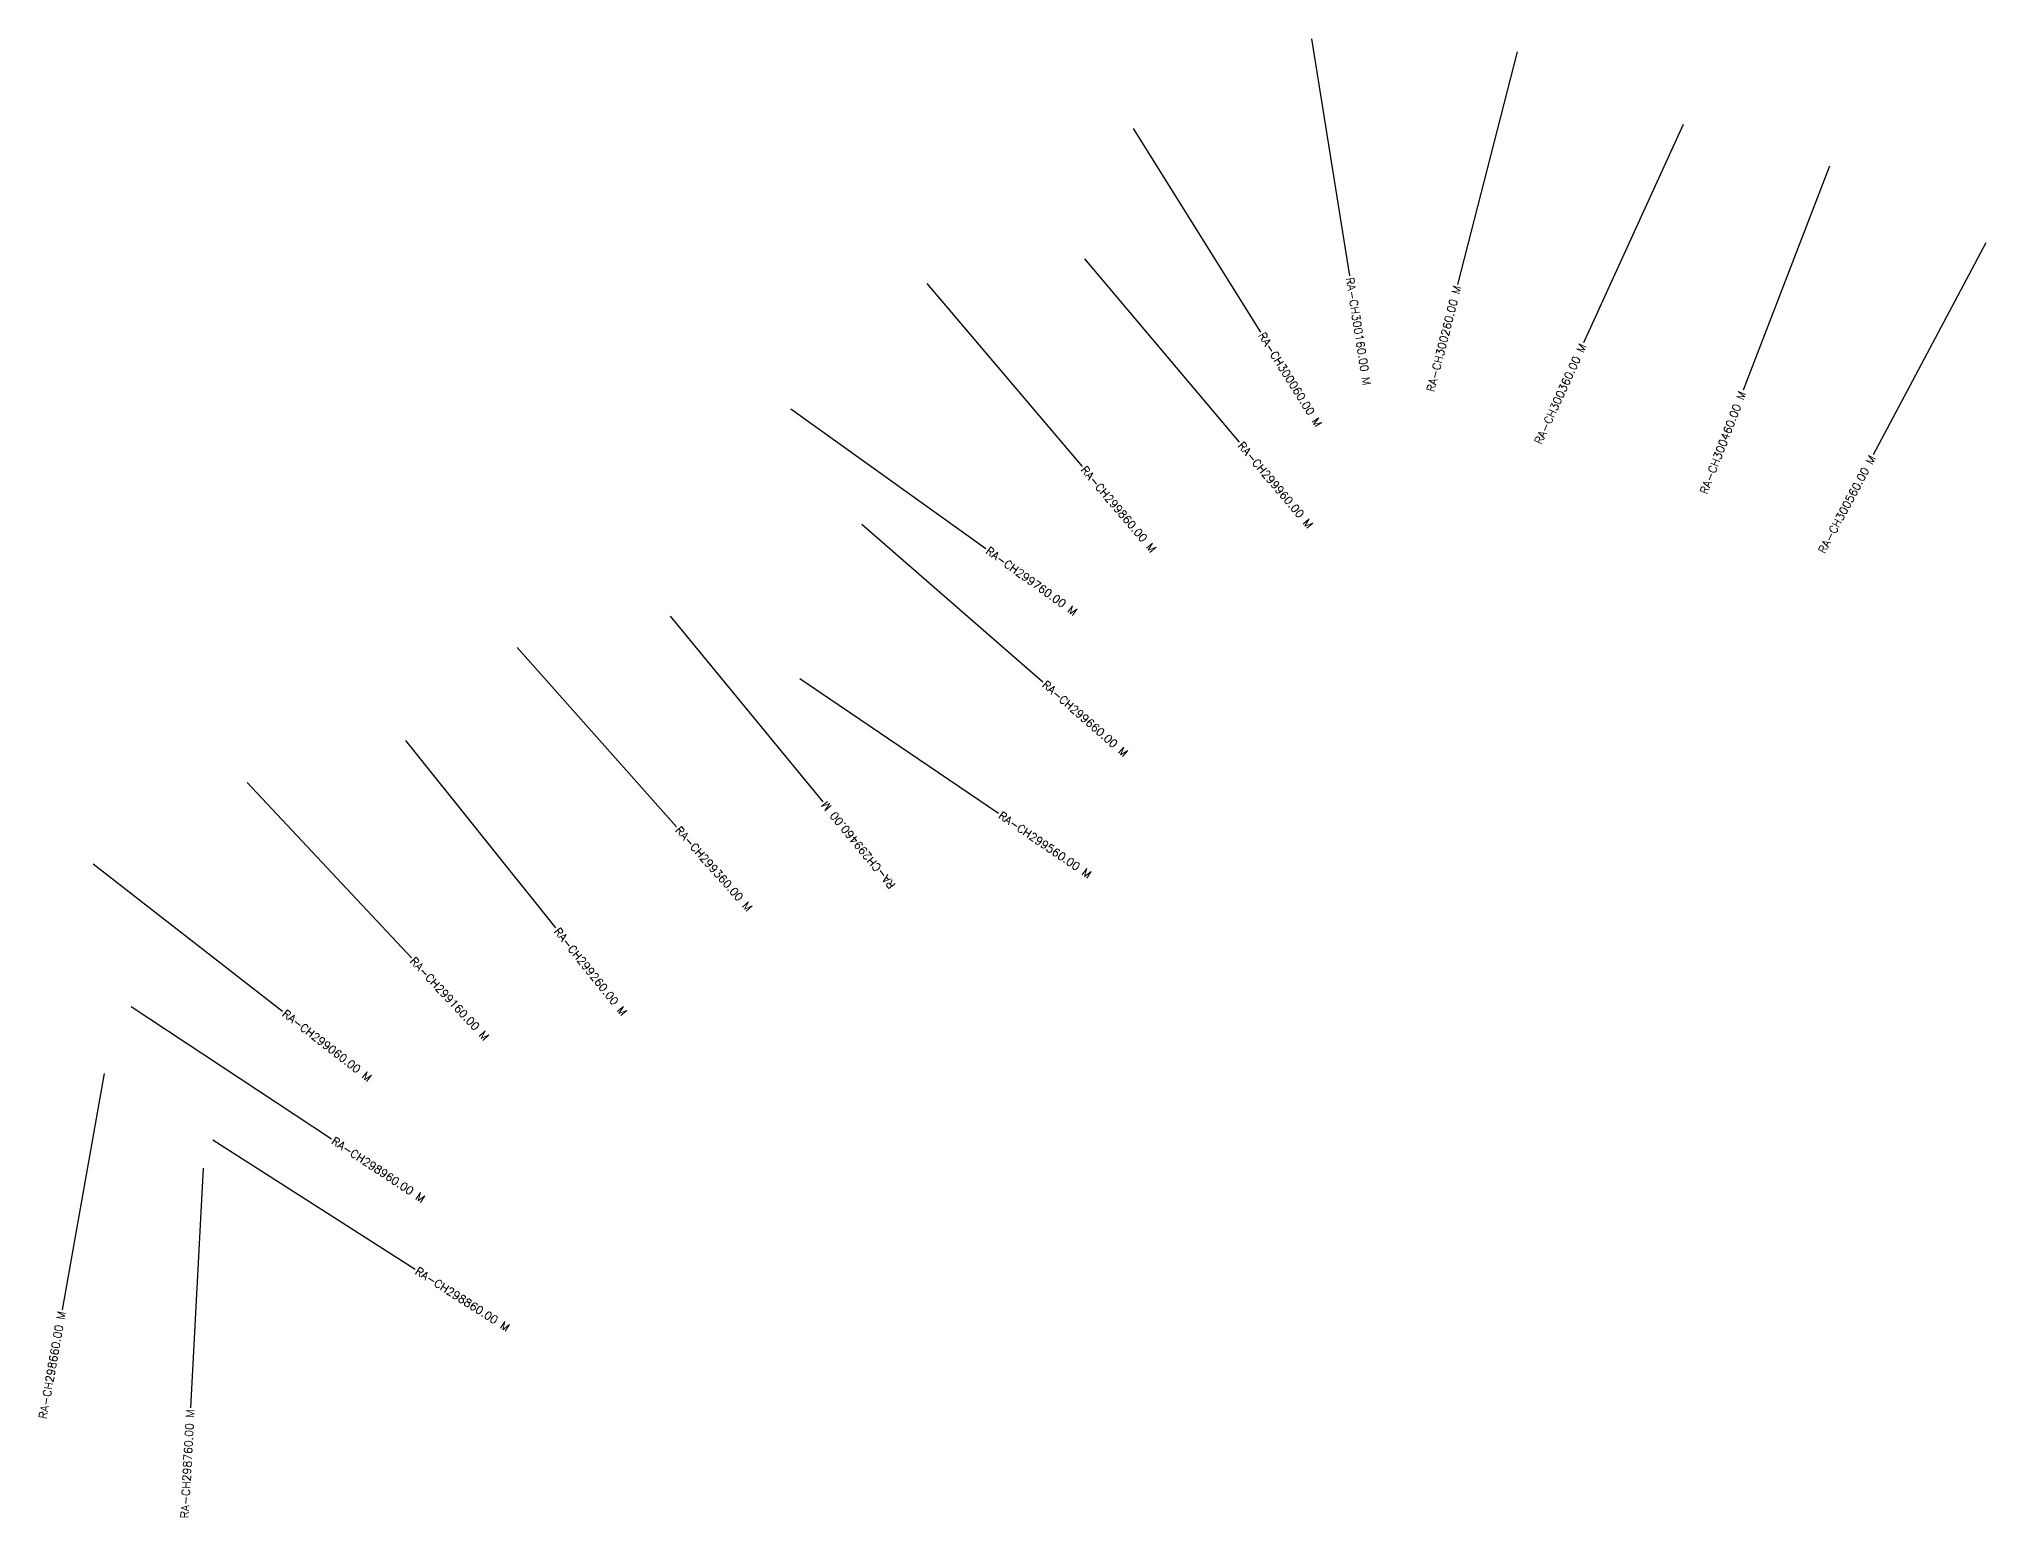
# Model space of a CAD drawing. Header units: metres. Extents: x 281119 to 291525, y 2015291 to 2018686.
# Drawn here: x 281885 to 283102, y 2015291 to 2016215 of the extents above; entities that cross this region are included whole.
import ezdxf
from ezdxf.enums import TextEntityAlignment as Align

# ---------------------------------------------------------------- set-up
doc = ezdxf.new("R2010")
doc.units = ezdxf.units.M
doc.layers.add('CS', color=134, linetype='Continuous')
doc.layers.add('CSMark', color=6, linetype='Continuous')
doc.styles.get("Standard").update_dxf_attribs({"font": 'simplex.shx'})

msp = doc.modelspace()

# ---------------------------------------------------------------- linework, layer by layer
at = {"layer": 'CS'}
for p, q in [((282680.1, 2016214.8), (282703.8, 2016066.7)), ((282808.6, 2016206.7), (282771.4, 2016061.4)), ((282568.6, 2016158.8), (282648.2, 2016031.6)), ((282912.3, 2016161.3), (282850.1, 2016024.8)), ((283003.7, 2016135.2), (282949.8, 2015995.2)), ((283101.5, 2016087.3), (283031.1, 2015954.9)), ((282538.2, 2016077.4), (282634.9, 2015962.7)), ((282439.8, 2016061.9), (282536.8, 2015947.5)), ((282354.8, 2015983.6), (282476.7, 2015896.2)), ((282399.2, 2015911.5), (282512.2, 2015813)), ((282279.5, 2015853.9), (282374.7, 2015738)), ((282183.9, 2015834.5), (282283.4, 2015722.3)), ((282360.5, 2015815.1), (282484.6, 2015730.8)), ((282114.1, 2015776.3), (282207.8, 2015659.2)), ((282015.2, 2015750), (282117.7, 2015640.4)), ((281918.9, 2015699.1), (282037.3, 2015607.1)), ((281942.7, 2015610.1), (282067.8, 2015527.4)), ((281925.8, 2015568.2), (281899.5, 2015420.5)), ((281993.6, 2015526.6), (282120.1, 2015445.9)), ((281987.7, 2015509), (281979.7, 2015359.2))]:
    msp.add_line(p, q, dxfattribs=at)

# ---------------------------------------------------------------- texts
at = {"layer": 'CSMark'}
for s, rotation, p in [('RA-CH300160.00 M', 279.0989, (282704, 2016065.7)), ('RA-CH300060.00 M', 302.0541, (282648.7, 2016030.8)), ('RA-CH299960.00 M', 310.1729, (282635.6, 2015962)), ('RA-CH299860.00 M', 310.3199, (282537.5, 2015946.8)), ('RA-CH299760.00 M', 324.364, (282477.5, 2015895.7)), ('RA-CH299660.00 M', 318.9061, (282513, 2015812.3)), ('RA-CH299560.00 M', 325.8067, (282485.4, 2015730.2)), ('RA-CH299360.00 M', 311.5756, (282284.1, 2015721.6)), ('RA-CH299260.00 M', 308.6705, (282208.4, 2015658.4)), ('RA-CH299160.00 M', 313.081, (282118.3, 2015639.7)), ('RA-CH299060.00 M', 322.1493, (282038.1, 2015606.5)), ('RA-CH298960.00 M', 326.5306, (282068.7, 2015526.8)), ('RA-CH298860.00 M', 327.4636, (282120.9, 2015445.4))]:
    msp.add_text(s, height=5, rotation=rotation, dxfattribs=at).set_placement(p, align=Align.MIDDLE_LEFT)
for s, rotation, p in [('RA-CH300260.00 M', 75.6318, (282771.2, 2016060.4)), ('RA-CH300360.00 M', 65.4976, (282849.7, 2016023.9)), ('RA-CH300460.00 M', 68.9468, (282949.4, 2015994.3)), ('RA-CH300560.00 M', 61.9891, (283030.6, 2015954)), ('RA-CH299460.00 M', 129.3962, (282375.3, 2015737.3)), ('RA-CH298660.00 M', 79.8935, (281899.3, 2015419.5)), ('RA-CH298760.00 M', 86.9324, (281979.6, 2015358.2))]:
    msp.add_text(s, height=5, rotation=rotation, dxfattribs=at).set_placement(p, align=Align.MIDDLE_RIGHT)

doc.saveas('drawing.dxf')
